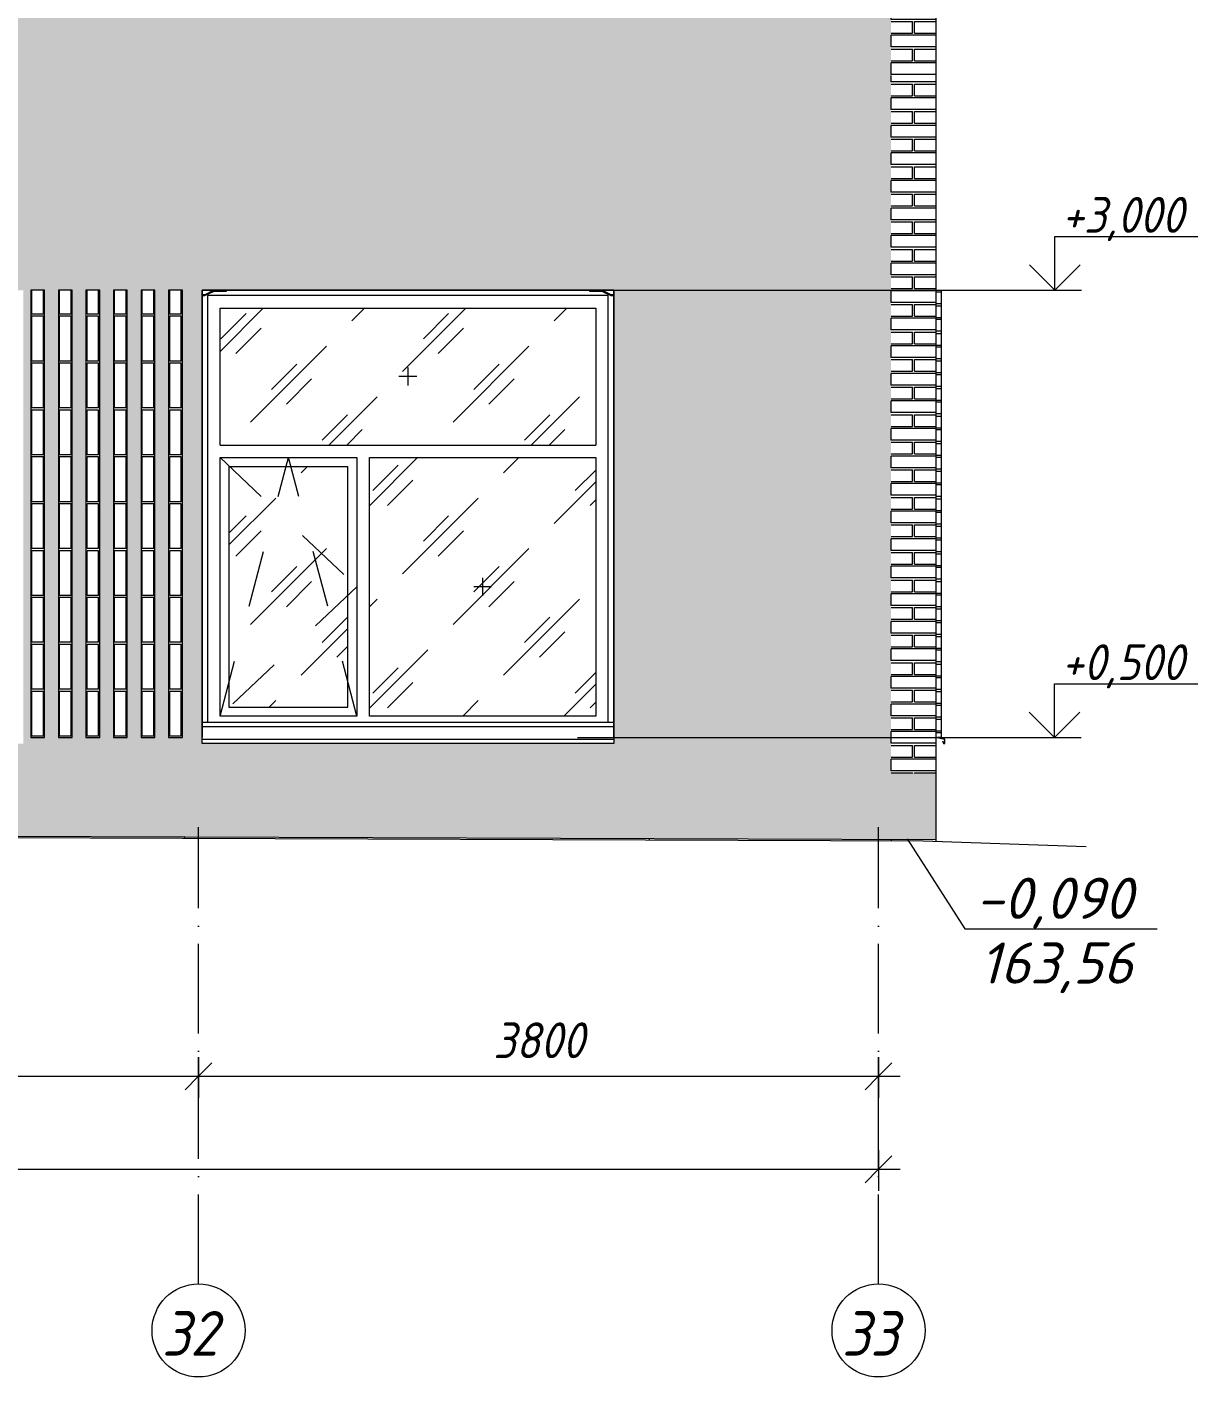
# Model space of a CAD drawing. Header units: millimetres. Extents: x 3914 to 319671, y -18248 to 19136.
# Drawn here: x 159445 to 165989, y -3074 to 4471 of the extents above; entities that cross this region are included whole.
import ezdxf

# ---------------------------------------------------------------- set-up
doc = ezdxf.new("R2010")
doc.units = ezdxf.units.MM
doc.linetypes.add('50_200_ШТРИХ_1Т_ш5_п1_п1_', pattern=[700, 500, -100, 0, -100])
doc.linetypes.add('Штрих', pattern=[635, 317.5, -317.5])
for name, color, linetype, lineweight in [('A-ANNO-DIMS', 7, 'Continuous', 9), ('A-ANNO-DIMS-100', 7, 'Continuous', 9), ('A-ANNO-NOTE', 7, 'Continuous', 9), ('A-DETL-2', 7, 'Continuous', 5), ('A-GENM', 7, 'Continuous', 9), ('A-GLAZ', 7, 'Continuous', 9), ('A-GLAZ-1', 7, 'Continuous', 5), ('A-GLAZ-2', 7, 'Штрих', 5), ('A-WALL', 7, 'Continuous', 5), ('A-WALL-PATT', 7, 'Continuous', 5), ('G-ANNO-DIMS', 7, 'Continuous', 9), ('G-ANNO-DIMS-1', 7, 'Continuous', 20), ('I-WALL', 7, 'Continuous', 5), ('S-COLS', 7, 'Continuous', 9), ('Оси', 7, 'Continuous', 9), ('Оси-1', 7, '50_200_ШТРИХ_1Т_ш5_п1_п1_', 9)]:
    doc.layers.add(name, color=color, linetype=linetype, lineweight=lineweight)
doc.styles.add('ISOCPEUR_I_1', font='isocpeui.ttf', dxfattribs={"height": 230})
doc.styles.add('ISOCPEUR_I_2', font='isocpeui.ttf', dxfattribs={"width": 0.9, "height": 250})
doc.styles.add('ISOCPEUR_I_3', font='isocpeui.ttf', dxfattribs={"width": 0.9, "height": 200})
doc.dimstyles.new('ISO-2_0_0_9К_Средний_с_подложкой', dxfattribs={"dimscale": 304.8, "dimtxt": 199.196235, "dimasz": 0.492126, "dimexe": 0.393701, "dimexo": 0, "dimgap": 0.131234, "dimtad": 1, "dimdec": 0, "dimzin": 0, "dimdsep": 46, "dimtxsty": 'ISOCPEUR_I_3', "dimblk1": 'OBLIQUE', "dimblk2": 'OBLIQUE', "dimsah": 1, "dimcen": 0.09, "dimdle": 0.393701, "dimazin": 0, "dimtfac": 1, "dimtdec": 4, "dimtix": 1, "dimtmove": 0, "dimatfit": 3, "dimfxl": 1, "dimtvp": 1, "dimtfill": 1, "dimtolj": 1, "dimtzin": 0, "dimarcsym": 2})
pattern_1 = [(180, (164523.65, 71), (-2e-14, -154), [125, -137]), (90, (164523.65, 6), (-262, 2e-14), [65, -89]), (180, (164523.65, 6), (-2e-14, -154), [125, -137]), (90, (164535.65, 6), (-262, 2e-14), [65, -89]), (180, (164660.65, 6), (-2e-14, -154), [125, -137]), (180, (164660.65, 71), (-2e-14, -154), [125, -137]), (90, (164404.65, 83), (-262, 2e-14), [65, -89]), (90, (164654.65, 83), (-262, 2e-14), [65, -89]), (0, (164404.65, 83), (0, -154), [250, -12]), (0, (164404.65, 148), (0, -154), [250, -12])]
pattern_2 = [(180, (164523.65, 4271), (-2e-14, -154), [125, -137]), (90, (164523.65, 4206), (-262, 2e-14), [65, -89]), (180, (164523.65, 4206), (-2e-14, -154), [125, -137]), (90, (164535.65, 4206), (-262, 2e-14), [65, -89]), (180, (164660.65, 4206), (-2e-14, -154), [125, -137]), (180, (164660.65, 4271), (-2e-14, -154), [125, -137]), (90, (164404.65, 4283), (-262, 2e-14), [65, -89]), (90, (164654.65, 4283), (-262, 2e-14), [65, -89]), (0, (164404.65, 4283), (0, -154), [250, -12]), (0, (164404.65, 4348), (0, -154), [250, -12])]
pattern_3 = [(45, (66990.3, 100), (-282.8427, 282.8427), [200, -600]), (45, (66790.3, 0), (-282.8427, 282.8427), [600, -200]), (45, (67190.3, -100), (-282.8427, 282.8427), [200, -600])]

# ---------------------------------------------------------------- blocks, each defined once
blk = doc.blocks.new('Окно_СКБ_2Ст_Фрамуга сверху_БезПР - ОК-7__л__2300х2500_h__Вестибюль_ залы ДОО ДУ-V52-АР2_ТР1_Фасад 1-___')
at = {"layer": 'A-GLAZ-1'}
h = blk.add_hatch(dxfattribs=at)
h.set_pattern_fill('FP_27', color=256, style=0, pattern_type=2)
h.set_pattern_definition(pattern_3)
h.paths.add_polyline_path([(122165, 2135), (123430, 2135), (123430, 2900), (121330, 2900), (121330, 2135), (122095, 2135)], flags=0)
h = blk.add_hatch(dxfattribs=at)
h.set_pattern_fill('FP_27', color=256, style=0, pattern_type=2)
h.set_pattern_definition(pattern_3)
h.paths.add_polyline_path([(122165, 620), (123430, 620), (123430, 2065), (122165, 2065), (122165, 625.9)], flags=0)
h = blk.add_hatch(dxfattribs=at)
h.set_pattern_fill('FP_27', color=256, style=0, pattern_type=2)
h.set_pattern_definition(pattern_3)
h.paths.add_polyline_path([(122045, 670), (122045, 2015), (121380, 2015), (121380, 670), (121637.5, 670)], flags=0)
for p, q in [((121230, 3000), (121230, 502.5)), ((123530, 3000), (121230, 3000)), ((121260, 2970), (121260, 585)), ((123500, 2970), (121260, 2970)), ((123500, 585), (123500, 2970)), ((123530, 502.5), (123530, 3000)), ((121330, 2135), (121330, 2900)), ((121330, 2900), (123430, 2900)), ((123430, 2900), (123430, 2135)), ((121330, 2135), (123430, 2135)), ((121330, 620), (121330, 2065)), ((121330, 2065), (122095, 2065)), ((122095, 2065), (122095, 620)), ((122165, 620), (122165, 2065)), ((122165, 2065), (123430, 2065)), ((123430, 2065), (123430, 620)), ((121380, 2015), (121380, 670)), ((121380, 2015), (122045, 2015)), ((122045, 670), (122045, 2015)), ((122095, 620), (121330, 620)), ((121380, 670), (122045, 670)), ((123430, 620), (122165, 620))]:
    blk.add_line(p, q, dxfattribs=at)
at = {"layer": 'A-GLAZ-2'}
for p, q in [((122380, 2567.5), (122380, 2467.5)), ((122430, 2517.5), (122330, 2517.5)), ((121330, 620), (121712.5, 2065)), ((121330, 2065), (122095, 1342.5)), ((122095, 620), (121712.5, 2065)), ((122797.5, 1392.5), (122797.5, 1292.5)), ((122095, 1342.5), (121330, 620)), ((122847.5, 1342.5), (122747.5, 1342.5))]:
    blk.add_line(p, q, dxfattribs=at)
blk = doc.blocks.new('Фахверк_Влож_Полоса верхняя - Полоса верхняя_Фахверка-25545444-АР2_ТР1_Фасад 1-___')
at = {"layer": 'A-GENM'}
for p, q in [((121244.8, 2975), (121230, 2975)), ((121230, 2970), (121246, 2970)), ((121296, 3000), (121244.8, 2975)), ((121246, 2970), (121297.2, 2995)), ((121297.2, 2995), (121366, 2995)), ((121366, 2995), (121366, 3000))]:
    blk.add_line(p, q, dxfattribs=at)
blk = doc.blocks.new('Фахверк_Влож_Полоса верхняя - Полоса верхняя_Фахверка-V111-АР2_ТР1_Фасад 1-___')
at = {"layer": 'A-GENM'}
for p, q in [((96944, 3000), (96944, 2995)), ((96944, 2995), (97012.8, 2995)), ((97012.8, 2995), (97064, 2970)), ((97065.2, 2975), (97014, 3000)), ((97064, 2970), (97080, 2970)), ((97080, 2975), (97065.2, 2975))]:
    blk.add_line(p, q, dxfattribs=at)
blk = doc.blocks.new('WNW_Отлив - Отлив_металлический-V210-АР2_ТР1_Фасад 1-___')
at = {"layer": 'A-GLAZ-1'}
for p, q in [((99030, 4785), (96730, 4785)), ((99030, 4760), (96730, 4760)), ((96730, 4691), (96730, 4702.5)), ((96730, 4666), (96730, 4691)), ((96730, 4691), (99030, 4691)), ((99030, 4702.5), (99030, 4691)), ((99030, 4691), (99030, 4666)), ((99030, 4666), (96730, 4666))]:
    blk.add_line(p, q, dxfattribs=at)
blk = doc.blocks.new('WNW_Отлив - Отлив_металлический-V221-АР2_ТР1_Фасад 1-___')
at = {"layer": 'A-GLAZ-1'}
for p, q in [((125380, 8891), (125330, 8902.5)), ((125330, 8901.5), (125379, 8890.2)), ((125369.8, 8880.4), (125368.9, 8880.1)), ((125368.9, 8880.1), (125374, 8866)), ((125374.7, 8867), (125369.8, 8880.4)), ((125374, 8866), (125380, 8866)), ((125379, 8867), (125374.7, 8867)), ((125379, 8890.2), (125379, 8867)), ((125380, 8866), (125380, 8891))]:
    blk.add_line(p, q, dxfattribs=at)
blk = doc.blocks.new('Ось сетки - Круг_Ø6_00__ISO-2_5_0_9K_ кружки поменьше-23056867-АР2_ТР1_Фасад 1-___')
at = {"layer": 'Оси'}
blk.add_circle((110, -2813.6), 260, dxfattribs=at)
blk = doc.blocks.new('DIMBLOCK40-АР2_ТР1_Фасад 1-___')
at = {"layer": 'A-ANNO-DIMS-100', "transparency": 16777216}
for p, q in [((155153.7, -1287), (155153.7, -1513.1)), ((155153.7, -1393.1), (155153.7, -1287)), ((160403.7, -1287), (160403.7, -1513.1)), ((160403.7, -1393.1), (160403.7, -1287)), ((155153.7, -1393.1), (160403.7, -1393.1))]:
    blk.add_line(p, q, dxfattribs=at)
at = {"layer": 'A-ANNO-DIMS-100', "lineweight": 20, "transparency": 16777216}
for p, q in [((155153.7, -1393.1), (155228.7, -1318.1)), ((160403.7, -1393.1), (160478.7, -1318.1)), ((155153.7, -1393.1), (155078.7, -1468.1)), ((160403.7, -1393.1), (160328.7, -1468.1))]:
    blk.add_line(p, q, dxfattribs=at)
at = {"layer": 'A-ANNO-DIMS-100', "color": 0, "transparency": 16777216, "insert": (157525.8, -1091.8), "char_height": 200, "width": 606.782, "attachment_point": 1, "line_spacing_factor": 1.149209, "style": 'ISOCPEUR_I_3', "bg_fill": 3, "box_fill_scale": 1.25, "bg_fill_color": 256, "bg_fill_true_color": 13158600, "bg_fill_transparency": 0}
blk.add_mtext('5250', dxfattribs=at)
blk = doc.blocks.new('_Oblique')
at = {"color": 0, "linetype": 'ByBlock', "lineweight": -2}
blk.add_line((-0.5, -0.5), (0.5, 0.5), dxfattribs=at)
blk = doc.blocks.new('DIMBLOCK41-АР2_ТР1_Фасад 1-___')
at = {"layer": 'A-ANNO-DIMS-100', "transparency": 16777216}
for p, q in [((160403.7, -1287), (160403.7, -1513.1)), ((160403.7, -1393.1), (160403.7, -1287)), ((164203.7, -1287), (164203.7, -1513.1)), ((164203.7, -1393.1), (164203.7, -1287)), ((160403.7, -1393.1), (164323.7, -1393.1))]:
    blk.add_line(p, q, dxfattribs=at)
at = {"layer": 'A-ANNO-DIMS-100', "lineweight": 20, "transparency": 16777216}
for p, q in [((160403.7, -1393.1), (160478.7, -1318.1)), ((164203.7, -1393.1), (164278.7, -1318.1)), ((160403.7, -1393.1), (160328.7, -1468.1)), ((164203.7, -1393.1), (164128.7, -1468.1))]:
    blk.add_line(p, q, dxfattribs=at)
at = {"layer": 'A-ANNO-DIMS-100', "color": 0, "transparency": 16777216, "insert": (162050.8, -1091.8), "char_height": 200, "width": 606.782, "attachment_point": 1, "line_spacing_factor": 1.149209, "style": 'ISOCPEUR_I_3', "bg_fill": 3, "box_fill_scale": 1.25, "bg_fill_color": 256, "bg_fill_true_color": 13158600, "bg_fill_transparency": 0}
blk.add_mtext('3800', dxfattribs=at)
blk = doc.blocks.new('DIMBLOCK42-АР2_ТР1_Фасад 1-___')
at = {"layer": 'A-ANNO-DIMS-100', "transparency": 16777216}
for p, q in [((39303.7, -1806.6), (39303.7, -2032.7)), ((39303.7, -1912.7), (39303.7, -1806.6)), ((164203.7, -1806.6), (164203.7, -2032.7)), ((164203.7, -1912.7), (164203.7, -1806.6)), ((39183.7, -1912.7), (164323.7, -1912.7))]:
    blk.add_line(p, q, dxfattribs=at)
at = {"layer": 'A-ANNO-DIMS-100', "lineweight": 20, "transparency": 16777216}
for p, q in [((39303.7, -1912.7), (39378.7, -1837.7)), ((164203.7, -1912.7), (164278.7, -1837.7)), ((39303.7, -1912.7), (39228.7, -1987.7)), ((164203.7, -1912.7), (164128.7, -1987.7))]:
    blk.add_line(p, q, dxfattribs=at)
at = {"layer": 'A-ANNO-DIMS-100', "color": 0, "transparency": 16777216, "insert": (101385.9, -1611.4), "char_height": 200, "width": 882.593, "attachment_point": 1, "line_spacing_factor": 1.149209, "style": 'ISOCPEUR_I_3', "bg_fill": 3, "box_fill_scale": 1.25, "bg_fill_color": 256, "bg_fill_true_color": 13158600, "bg_fill_transparency": 0}
blk.add_mtext('124900', dxfattribs=at)
blk = doc.blocks.new('ATP_Отметка аннатационная_Угол_ISO2_1 - ATP_Отметка аннатационная_Угол_ISO2_5-26601038-АР2_ТР1_Фасад 1-___')
at = {"layer": 'A-ANNO-NOTE'}
blk.add_line((-707.5, -836.9), (-1782.3, -836.9), dxfattribs=at)
blk = doc.blocks.new('Высотные отметки - Стрелка_Верх-17668718-АР2_ТР1_Фасад 1-___')
at = {"layer": 'G-ANNO-DIMS'}
for p, q in [((-894.2, 12000), (-1694.2, 12000)), ((-894.2, 11700), (-894.2, 12000)), ((-742.6, 11700), (-1042.6, 11700))]:
    blk.add_line(p, q, dxfattribs=at)
at = {"layer": 'G-ANNO-DIMS-1'}
for q in [(-1035.7, 11841.4), (-752.8, 11841.4)]:
    blk.add_line((-894.2, 11700), q, dxfattribs=at)

msp = doc.modelspace()

# ---------------------------------------------------------------- hatches: boundary and pattern name
at = {"layer": 'A-WALL-PATT'}
h = msp.add_hatch(dxfattribs=at)
h.set_pattern_fill('FP_17', color=256, style=0, pattern_type=2)
h.set_pattern_definition(pattern_2)
h.paths.add_polyline_path([(128303.7, 4200), (164273.7, 4200), (164273.7, 8400), (128303.7, 8400), (128303.7, 4622.4)], flags=0)
h.paths.add_polyline_path([(152873.7, 4666), (152873.7, 4700), (151723.7, 4700), (151723.7, 4666), (149423.7, 4667), (149423.7, 7200), (153773.7, 7200), (153773.7, 4666), (153169.8, 4666)], flags=0)
h.paths.add_polyline_path([(148123.7, 4666), (147223.7, 4667), (147223.7, 7200), (148123.7, 7200), (148123.7, 4667)], flags=0)
h.paths.add_polyline_path([(134426.9, 4666), (131923.7, 4667), (131923.7, 7200), (134873.7, 7200), (134873.7, 4666), (134782.7, 4666)], flags=0)
h.paths.add_polyline_path([(162923.7, 4666), (162023.7, 4667), (162023.7, 7200), (162923.7, 7200), (162923.7, 4667)], flags=0)
h.paths.add_polyline_path([(161223.7, 4666), (158523.7, 4667), (158523.7, 7200), (161223.7, 7200), (161223.7, 4667)], flags=0)
h.paths.add_polyline_path([(139123.7, 4666), (139123.7, 4700), (138223.7, 4700), (138223.7, 4666), (135923.7, 4667), (135923.7, 7200), (140023.7, 7200), (140023.7, 4666), (139226.7, 4666)], flags=0)
h.paths.add_polyline_path([(130931.9, 4666), (130223.7, 4667), (130223.7, 7200), (131123.7, 7200), (131123.7, 4666)], flags=0)
h.paths.add_polyline_path([(142954.7, 4666), (142073.7, 4667), (142073.7, 7200), (146323.7, 7200), (146323.7, 4666), (144023.7, 4667), (144023.1, 4700), (142973.7, 4700), (142973.7, 4666)], flags=0)
h.paths.add_polyline_path([(157123.7, 4666), (154823.7, 4667), (154823.7, 7200), (157123.7, 7200), (157123.7, 4667)], flags=0)
h = msp.add_hatch(dxfattribs=at)
h.set_pattern_fill('FP_17', color=256, style=0, pattern_type=2)
h.set_pattern_definition(pattern_2)
h.paths.add_polyline_path([(164423.7, 4200), (164523.7, 4200), (164523.7, 8400), (164273.7, 8400), (164273.7, 4200)], flags=0)
h = msp.add_hatch(dxfattribs=at)
h.set_pattern_fill('FP_14', color=256, style=0, pattern_type=2)
h.set_pattern_definition(pattern_1)
h.paths.add_polyline_path([(128303.7, 300), (147223.7, 300), (147223.7, 3000), (148673.7, 3000), (148673.7, 300), (158094.7, 300), (158094.7, 427.5), (158402.7, 427.5), (158402.7, 300), (164273.7, 300), (164273.7, 4200), (128303.7, 4200), (128303.7, 1493.9)])
h.paths.add_polyline_path([(158372.7, 392), (158372.7, 397.5), (158124.7, 397.5)], flags=17)
h.paths.add_polyline_path([(140023.7, 466), (137323.7, 467), (137323.7, 3000), (140023.7, 3000), (140023.7, 467)], flags=16)
h.paths.add_polyline_path([(156223.7, 466), (156223.7, 500), (155173.7, 500), (155173.7, 466), (152873.7, 467), (152873.7, 3000), (157123.7, 3000), (157123.7, 466), (156230.7, 466)], flags=16)
h.paths.add_polyline_path([(132055.3, 466), (131923.7, 467), (131923.7, 500), (131123.7, 500), (131123.7, 466), (130223.7, 467), (130223.7, 3000), (136273.7, 3000), (136273.7, 466), (133973.7, 467), (133973.7, 500), (132823.7, 500), (132823.7, 466)], flags=16)
h.paths.add_polyline_path([(159298.9, 466), (158523.7, 467), (158523.7, 3000), (162723.7, 3000), (162723.7, 466), (160423.7, 467), (160423.7, 500), (159423.7, 500), (159423.7, 466)], flags=16)
h.paths.add_polyline_path([(146323.7, 466), (145423.7, 467), (145423.7, 500), (144373.7, 500), (144373.7, 466), (142073.7, 467), (142073.7, 3000), (146323.7, 3000), (146323.7, 467)], flags=16)
h.paths.add_polyline_path([(150823.7, 466), (149023.7, 467), (149023.7, 3000), (151723.7, 3000), (151723.7, 466), (151205.2, 466)], flags=16)
h.paths.add_polyline_path([(148923.7, 3275), (148773.7, 3275), (148773.7, 3425), (148923.7, 3425)], flags=16)
h.paths.add_polyline_path([(146974.8, 3275), (146974.8, 3425), (147124.8, 3425), (147124.8, 3275)], flags=16)
h = msp.add_hatch(dxfattribs=at)
h.set_pattern_fill('FP_14', color=256, style=0, pattern_type=2)
h.set_pattern_definition(pattern_1)
h.paths.add_polyline_path([(164423.7, 300), (164523.7, 300), (164523.7, 4200), (164273.7, 4200), (164273.7, 300)], flags=0)
h = msp.add_hatch(dxfattribs=at)
h.set_pattern_fill('FP_88', color=256, style=0, pattern_type=2)
h.set_pattern_definition([(270, (135447.76, 34032.39), (154, 9e-15), [125, -137]), (180, (135512.76, 34032.4), (3e-14, -262), [65, -89]), (270, (135512.76, 34032.39), (154, 9e-15), [125, -137]), (180, (135512.76, 34044.4), (3e-14, -262), [65, -89]), (270, (135512.76, 34169.39), (154, 9e-15), [125, -137]), (270, (135447.76, 34169.39), (154, 9e-15), [125, -137]), (180, (135435.76, 33913.4), (3e-14, -262), [65, -89]), (180, (135435.76, 34163.4), (3e-14, -262), [65, -89]), (90, (135435.76, 33913.39), (154, -9e-15), [250, -12]), (90, (135370.76, 33913.39), (154, -9e-15), [250, -12])])
h.paths.add_polyline_path([(155460.7, 500), (155537.7, 500), (155537.7, 3000), (155460.7, 3000), (155460.7, 1493.9)], flags=0)
h.paths.add_polyline_path([(133903.2, 500), (133973.7, 500), (133973.7, 3000), (133903.2, 3000), (133903.2, 502.5)], flags=0)
h.paths.add_polyline_path([(133826.2, 500), (133826.2, 3000), (133749.2, 3000), (133749.2, 500)], flags=0)
h.paths.add_polyline_path([(133672.2, 500), (133672.2, 3000), (133595.2, 3000), (133595.2, 500)], flags=0)
h.paths.add_polyline_path([(133441.2, 500), (133518.2, 500), (133518.2, 3000), (133441.2, 3000), (133441.2, 1493.9)], flags=0)
h.paths.add_polyline_path([(133287.2, 500), (133364.2, 500), (133364.2, 3000), (133287.2, 3000), (133287.2, 1493.9)], flags=0)
h.paths.add_polyline_path([(144373.7, 500), (144374.1, 501), (144373.7, 502.5)], flags=0)
h.paths.add_polyline_path([(144451.1, 500), (144528.1, 500), (144528.1, 3000), (144451.1, 3000), (144451.1, 684.4)], flags=0)
h.paths.add_polyline_path([(144605.1, 500), (144682.1, 500), (144682.1, 3000), (144605.1, 3000), (144605.1, 711.7)], flags=0)
h.paths.add_polyline_path([(144836.1, 500), (144836.1, 3000), (144759.1, 3000), (144759.1, 500)], flags=0)
h.paths.add_polyline_path([(144913.1, 500), (144990.1, 500), (144990.1, 3000), (144913.1, 3000), (144913.1, 711.7)], flags=0)
h.paths.add_polyline_path([(145067.1, 500), (145144.1, 500), (145144.1, 3000), (145067.1, 3000), (145067.1, 711.7)], flags=0)
h.paths.add_polyline_path([(145221.1, 500), (145298.1, 500), (145298.1, 3000), (145221.1, 3000), (145221.1, 711.7)], flags=0)
h.paths.add_polyline_path([(145375.1, 500), (145423.7, 500), (145423.7, 3000), (145375.1, 3000), (145375.1, 502.5)], flags=0)
h.paths.add_polyline_path([(155173.7, 500), (155229.7, 500), (155229.7, 3000), (155173.7, 3000), (155173.7, 502.5)], flags=0)
h.paths.add_polyline_path([(155306.7, 500), (155383.7, 500), (155383.7, 3000), (155306.7, 3000), (155306.7, 1493.9)], flags=0)
h.paths.add_polyline_path([(155614.7, 500), (155691.7, 500), (155691.7, 3000), (155614.7, 3000), (155614.7, 1493.9)], flags=0)
h.paths.add_polyline_path([(155768.7, 500), (155845.7, 500), (155845.7, 3000), (155768.7, 3000), (155768.7, 1493.9)], flags=0)
h.paths.add_polyline_path([(155922.7, 500), (155999.7, 500), (155999.7, 3000), (155922.7, 3000), (155922.7, 1216.7)], flags=0)
h.paths.add_polyline_path([(156076.7, 500), (156153.7, 500), (156153.7, 3000), (156076.7, 3000), (156076.7, 850)], flags=0)
h.paths.add_polyline_path([(133210.2, 500), (133210.2, 3000), (133133.2, 3000), (133133.2, 500)], flags=0)
h.paths.add_polyline_path([(133056.2, 500), (133056.2, 3000), (132979.2, 3000), (132979.2, 500)], flags=0)
h.paths.add_polyline_path([(132902.2, 500), (132902.2, 3000), (132823.7, 3000), (132823.7, 500)], flags=0)
h.paths.add_polyline_path([(159423.7, 500), (159466.4, 500), (159466.4, 3000), (159423.7, 3000), (159423.7, 502.5)], flags=0)
h.paths.add_polyline_path([(159543.4, 500), (159620.4, 500), (159620.4, 3000), (159543.4, 3000), (159543.4, 711.7)], flags=0)
h.paths.add_polyline_path([(159697.4, 500), (159774.4, 500), (159774.4, 3000), (159697.4, 3000), (159697.4, 711.7)], flags=0)
h.paths.add_polyline_path([(159851.4, 500), (159928.4, 500), (159928.4, 3000), (159851.4, 3000), (159851.4, 711.7)], flags=0)
h.paths.add_polyline_path([(160005.4, 500), (160082.4, 500), (160082.4, 3000), (160005.4, 3000), (160005.4, 711.7)], flags=0)
h.paths.add_polyline_path([(160159.4, 500), (160236.4, 500), (160236.4, 3000), (160159.4, 3000), (160159.4, 711.7)], flags=0)
h.paths.add_polyline_path([(160313.4, 500), (160423.7, 500), (160423.7, 3000), (160313.4, 3000), (160313.4, 502.5)], flags=0)
h = msp.add_hatch(dxfattribs=at)
h.set_pattern_fill('FP_81', color=256, style=0, pattern_type=2)
h.set_pattern_definition([(270, (162783.28, 2723.18), (154, 9e-15), [125, -137]), (180, (162848.28, 2723.18), (-3e-14, -262), [65, -89]), (270, (162848.28, 2723.18), (154, 9e-15), [125, -137]), (180, (162848.28, 2735.18), (-3e-14, -262), [65, -89]), (270, (162848.28, 2860.18), (154, 9e-15), [125, -137]), (270, (162783.28, 2860.18), (154, 9e-15), [125, -137]), (180, (162771.28, 2604.18), (-3e-14, -262), [65, -89]), (180, (162771.28, 2854.18), (-3e-14, -262), [65, -89]), (90, (162771.28, 2604.18), (154, -9e-15), [250, -12]), (90, (162706.28, 2604.18), (154, -9e-15), [250, -12])])
h.paths.add_polyline_path([(159851.4, 500), (159851.4, 3000), (159774.4, 3000), (159774.4, 500)], flags=0)
h.paths.add_polyline_path([(159697.4, 500), (159697.4, 3000), (159620.4, 3000), (159620.4, 500)], flags=0)
h.paths.add_polyline_path([(160005.4, 500), (160005.4, 3000), (159928.4, 3000), (159928.4, 500)], flags=0)
h.paths.add_polyline_path([(159543.4, 500), (159543.4, 3000), (159466.4, 3000), (159466.4, 500)], flags=0)
h.paths.add_polyline_path([(160313.4, 500), (160313.4, 3000), (160236.4, 3000), (160236.4, 500)], flags=0)
h.paths.add_polyline_path([(160159.4, 500), (160159.4, 3000), (160082.4, 3000), (160082.4, 500)], flags=0)
h = msp.add_hatch(dxfattribs=at)
h.set_pattern_fill('FP_92', color=256, style=0, pattern_type=2)
h.set_pattern_definition([(180, (163421.15, 63.5), (-2e-14, -154), [125, -137]), (90, (163421.15, -1.5), (-262, 2e-14), [65, -89]), (180, (163421.15, -1.5), (-2e-14, -154), [125, -137]), (90, (163433.15, -1.5), (-262, 2e-14), [65, -89]), (180, (163558.15, -1.5), (-2e-14, -154), [125, -137]), (180, (163558.15, 63.5), (-2e-14, -154), [125, -137]), (90, (163302.15, 75.5), (-262, 2e-14), [65, -89]), (90, (163552.15, 75.5), (-262, 2e-14), [65, -89]), (0, (163302.15, 75.5), (0, -154), [250, -12]), (0, (163302.15, 140.5), (0, -154), [250, -12])])
h.paths.add_polyline_path([(164523.7, 500), (164530.2, 500), (164523.7, 501.5)], flags=0)
h.paths.add_polyline_path([(164534.7, 500), (164553.7, 500), (164553.7, 3000), (164523.7, 3000), (164523.7, 502.5)], flags=0)
h = msp.add_hatch(dxfattribs=at)
h.set_pattern_fill('FP_25', color=256, style=0, pattern_type=2)
h.set_pattern_definition([(180, (164523.65, 377.88), (-2e-14, -154), [125, -137]), (90, (164523.65, 312.88), (-262, 2e-14), [65, -89]), (180, (164523.65, 312.88), (-2e-14, -154), [125, -137]), (90, (164535.65, 312.88), (-262, 2e-14), [65, -89]), (180, (164660.65, 312.88), (-2e-14, -154), [125, -137]), (180, (164660.65, 377.88), (-2e-14, -154), [125, -137]), (90, (164404.65, 389.88), (-262, 2e-14), [65, -89]), (90, (164654.65, 389.88), (-262, 2e-14), [65, -89]), (0, (164404.65, 389.88), (0, -154), [250, -12]), (0, (164404.65, 454.88), (0, -154), [250, -12])])
h.paths.add_polyline_path([(164523.7, -70.5), (164523.7, 300), (158402.7, 300), (158402.7, 19.5), (158094.7, 19.5), (158094.7, 300), (148673.7, 300), (148673.7, -9.8), (164503.7, -70.4)], flags=0)

# ---------------------------------------------------------------- linework, layer by layer
at = {"layer": 'A-ANNO-NOTE'}
msp.add_line((164363.3, -65.5), (164686.3, -568.5), dxfattribs=at)
at = {"layer": 'A-DETL-2'}
for p, q in [((164453.7, -78.6), (148682.9, -21.3)), ((165363.6, -110.4), (164453.7, -78.6))]:
    msp.add_line(p, q, dxfattribs=at)
at = {"layer": 'A-WALL'}
for p, q in [((164523.7, 8400), (164523.7, -81)), ((160423.7, 3000), (162723.7, 3000)), ((160423.7, 502.5), (160423.7, 3000)), ((162723.7, 3000), (162723.7, 502.5)), ((148673.7, -9.8), (164523.7, -70.5))]:
    msp.add_line(p, q, dxfattribs=at)
at = {"layer": 'G-ANNO-DIMS'}
for p, q in [((162423.7, 3000), (165189, 3000)), ((162521.1, 500), (165187.6, 500))]:
    msp.add_line(p, q, dxfattribs=at)
at = {"layer": 'I-WALL'}
for p, q in [((159543.4, 3000), (159466.4, 3000)), ((159466.4, 3000), (159466.4, 500)), ((159543.4, 500), (159543.4, 3000)), ((159697.4, 3000), (159620.4, 3000)), ((159620.4, 3000), (159620.4, 500)), ((159697.4, 500), (159697.4, 3000)), ((159851.4, 3000), (159774.4, 3000)), ((159774.4, 3000), (159774.4, 500)), ((159851.4, 500), (159851.4, 3000)), ((160005.4, 3000), (159928.4, 3000)), ((159928.4, 3000), (159928.4, 500)), ((160005.4, 500), (160005.4, 3000)), ((160159.4, 3000), (160082.4, 3000)), ((160082.4, 3000), (160082.4, 500)), ((160159.4, 500), (160159.4, 3000)), ((160313.4, 3000), (160236.4, 3000)), ((160236.4, 3000), (160236.4, 500)), ((160313.4, 500), (160313.4, 3000)), ((164523.7, 3000), (164553.7, 3000)), ((164553.7, 3000), (164553.7, 500)), ((159466.4, 500), (159543.4, 500)), ((159620.4, 500), (159697.4, 500)), ((159774.4, 500), (159851.4, 500)), ((159928.4, 500), (160005.4, 500)), ((160082.4, 500), (160159.4, 500)), ((160236.4, 500), (160313.4, 500)), ((164530.2, 500), (164523.7, 500)), ((164553.7, 500), (164534.7, 500)), ((162923.7, -73), (162923.7, -64.4)), ((164273.7, -70.4), (164273.7, -77.9))]:
    msp.add_line(p, q, dxfattribs=at)
at = {"layer": 'S-COLS'}
msp.add_line((160323.7, -54.4), (160323.7, -63.6), dxfattribs=at)
at = {"layer": 'Оси-1'}
for p, q in [((160403.7, -2553.6), (160403.7, 0)), ((164203.7, -2553.6), (164203.7, 0))]:
    msp.add_line(p, q, dxfattribs=at)

# ---------------------------------------------------------------- block references
at = {"layer": 'A-ANNO-NOTE'}
msp.add_blockref('ATP_Отметка аннатационная_Угол_ISO2_1 - ATP_Отметка аннатационная_Угол_ISO2_5-26601038-АР2_ТР1_Фасад 1-___', (166468.6, 265.3), dxfattribs=at)
at = {"layer": 'A-GENM'}
for name, p in [('Фахверк_Влож_Полоса верхняя - Полоса верхняя_Фахверка-25545444-АР2_ТР1_Фасад 1-___', (39193.7, 0)), ('Фахверк_Влож_Полоса верхняя - Полоса верхняя_Фахверка-V111-АР2_ТР1_Фасад 1-___', (65643.7, 0))]:
    msp.add_blockref(name, p, dxfattribs=at)
at = {"layer": 'A-GLAZ'}
for name, p in [('Окно_СКБ_2Ст_Фрамуга сверху_БезПР - ОК-7__л__2300х2500_h__Вестибюль_ залы ДОО ДУ-V52-АР2_ТР1_Фасад 1-___', (39193.7, 0)), ('WNW_Отлив - Отлив_металлический-V210-АР2_ТР1_Фасад 1-___', (63693.7, -4200)), ('WNW_Отлив - Отлив_металлический-V221-АР2_ТР1_Фасад 1-___', (39193.7, -8400))]:
    msp.add_blockref(name, p, dxfattribs=at)
at = {"layer": 'G-ANNO-DIMS', "extrusion": (0, 0, -1)}
for p in [(-164294.8, -8700), (-164293.3, -11200)]:
    msp.add_blockref('Высотные отметки - Стрелка_Верх-17668718-АР2_ТР1_Фасад 1-___', p, dxfattribs=at)
at = {"layer": 'Оси'}
for p in [(160293.7, 0), (164093.7, 0)]:
    msp.add_blockref('Ось сетки - Круг_Ø6_00__ISO-2_5_0_9K_ кружки поменьше-23056867-АР2_ТР1_Фасад 1-___', p, dxfattribs=at)

# ---------------------------------------------------------------- texts
at = {"layer": 'A-ANNO-NOTE', "char_height": 230, "attachment_point": 1, "style": 'ISOCPEUR_I_1'}
for s, insert, width in [('-0,090', (164745.1, -282.9), 1098.312), ('163,56', (164768.1, -645), 1042.194)]:
    msp.add_mtext(s, dxfattribs=dict(at, insert=insert, width=width))
at = {"layer": 'G-ANNO-DIMS', "char_height": 200, "width": 841.377, "attachment_point": 1, "line_spacing_factor": 1.149209, "style": 'ISOCPEUR_I_3'}
for s, insert in [('+3,000', (165228.5, 3521.3)), ('+0,500', (165227, 1021.3))]:
    msp.add_mtext(s, dxfattribs=dict(at, insert=insert))
at = {"layer": 'Оси', "char_height": 250, "width": 404.05, "attachment_point": 1, "style": 'ISOCPEUR_I_2'}
for s, insert in [('32', (160198.7, -2704.8)), ('33', (163998.7, -2704.8))]:
    msp.add_mtext(s, dxfattribs=dict(at, insert=insert))

# ---------------------------------------------------------------- next in the draw order: dimensions: what is measured, and where the dimension line sits
at = {"layer": 'A-ANNO-DIMS'}
for base, p1, p2, override, picture, middle in [((160403.7, -1393.1), (155153.7, -1287), (160403.7, -1287), {"dimpost": '<>', "dimfxl": 5250}, 'DIMBLOCK40-АР2_ТР1_Фасад 1-___', (157778.7, -1253.1)), ((164203.7, -1912.7), (39303.7, -1806.6), (164203.7, -1806.6), {"dimpost": '<>', "dimfxl": 124899.999966}, 'DIMBLOCK42-АР2_ТР1_Фасад 1-___', (101753.7, -1772.7))]:
    dim = msp.add_linear_dim(base=base, p1=p1, p2=p2, dimstyle='ISO-2_0_0_9К_Средний_с_подложкой', override=override, dxfattribs=at)
    dim.commit()
    dim.dimension.update_dxf_attribs({"geometry": picture, "text_midpoint": middle})

# ---------------------------------------------------------------- next in the draw order: dimensions: what is measured, and where the dimension line sits
dim = msp.add_linear_dim(base=(164203.7, -1393.1), p1=(160403.7, -1287), p2=(164203.7, -1287), dimstyle='ISO-2_0_0_9К_Средний_с_подложкой', override={"dimpost": '<>', "dimfxl": 3800}, dxfattribs=at)
dim.commit()
dim.dimension.update_dxf_attribs({"geometry": 'DIMBLOCK41-АР2_ТР1_Фасад 1-___', "text_midpoint": (162303.7, -1253.1)})

doc.saveas('drawing.dxf')
